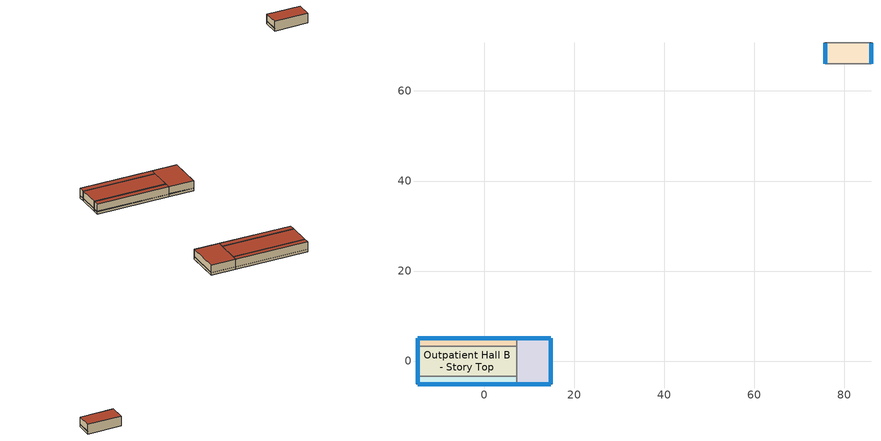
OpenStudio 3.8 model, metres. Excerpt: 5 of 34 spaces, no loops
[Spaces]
Outpatient Exam A  - Story Top
 floor adiabatic (Typical Interior Floor): -14.8,-5.09 -14.8,-3.32 7.24,-3.32 7.24,-5.09 z3.05
 wall outside: -14.8,-3.32 -14.8,-5.09 7.24,-5.09 z3.05:6.1
 wall to Outpatient Hall B  - Story Top: 7.24,-3.32 -14.8,-3.32 z3.05:6.1
 wall to Outpatient Office  - Story Top: 7.24,-5.09 7.24,-3.32 z3.05:6.1
 window (Window U-0.75 SHGC 0.65): -14.8,-3.34 -14.8,-5.07 / -14.77,-5.09 7.22,-5.09 z3.81:3.84
 roof outside: 7.24,-5.09 7.24,-3.32 -14.8,-3.32 -14.8,-5.09 z6.1
Outpatient Hall B  - Story Top
 floor adiabatic (Typical Interior Floor): -14.8,-3.32 -14.8,3.32 7.24,3.32 7.24,-3.32 z3.05
 wall outside: -14.8,3.32 -14.8,-3.32 z3.05:6.1
 wall to Outpatient Exam C  - Story Top: 7.24,3.32 -14.8,3.32 z3.05:6.1
 wall to Outpatient Office  - Story Top: 7.24,-3.32 7.24,3.32 z3.05:6.1
 window (Window U-0.75 SHGC 0.65): -14.8,3.29 -14.8,-3.29 z3.81:3.84
 roof outside: 7.24,-3.32 7.24,3.32 -14.8,3.32 -14.8,-3.32 z6.1
Outpatient Exam C  - Story Top
 floor adiabatic (Typical Interior Floor): -14.8,3.32 -14.8,5.09 7.24,5.09 7.24,3.32 z3.05
 wall outside: 7.24,5.09 -14.8,5.09 -14.8,3.32 z3.05:6.1
 wall to Outpatient Office  - Story Top: 7.24,3.32 7.24,5.09 z3.05:6.1
 window (Window U-0.75 SHGC 0.65): -14.8,5.07 -14.8,3.34 / 7.22,5.09 -14.77,5.09 z3.81:3.84
 roof outside: 7.24,3.32 7.24,5.09 -14.8,5.09 -14.8,3.32 z6.1
Outpatient Office  - Story Top
 floor adiabatic (Typical Interior Floor): 7.24,-5.09 7.24,5.09 14.8,5.09 14.8,-5.09 z3.05
 wall outside: 7.24,-5.09 14.8,-5.09 14.8,5.09 7.24,5.09 z3.05:6.1
 window (Window U-0.75 SHGC 0.65): 14.77,5.09 7.27,5.09 / 7.27,-5.09 14.77,-5.09 / 14.8,-5.07 14.8,5.07 z3.81:3.84
 roof outside: 14.8,-5.09 14.8,5.09 7.24,5.09 7.24,-5.09 z6.1
Outpatient Office  - Story Top 1
 floor adiabatic (Typical Interior Floor): 75.76,66.05 75.76,70.66 85.94,70.66 85.94,66.05 z3.05
 wall outside: 75.76,70.66 75.76,66.05 / 85.94,66.05 85.94,70.66 z3.05:6.1
 wall adiabatic (Typical Interior Wall): 85.94,70.66 75.76,70.66 / 75.76,66.05 85.94,66.05 z3.05:6.1
 window (Window U-0.75 SHGC 0.65): 75.76,70.64 75.76,66.08 / 85.94,66.08 85.94,70.64 z3.81:3.84
 roof outside: 85.94,66.05 85.94,70.66 75.76,70.66 75.76,66.05 z6.1
[Site]
Williamsport Lycomi_PA_USA: Latitude {deg}=41.24; Longitude {deg}=-76.92; Time Zone {hr}=-5; Elevation {m}=160; Terrain=City
[Site:WaterMainsTemperature]
Calculation Method=Correlation; Annual Average Outdoor Air Temperature {C}=10.9367; Maximum Difference In Monthly Average Outdoor Air Temperatures {deltaC}=26.59
[SizingPeriod:DesignDay] Barometric Pressure {Pa}=99418; Rain Indicator=No; Snow Indicator=No; Day of Month=21; Daylight Saving Time Indicator=No; Humidity Condition Type=Wetbulb; Dry-Bulb Temperature Range Modifier Type=DefaultMultipliers
Name | Maximum Dry-Bulb Temperature {C} | Daily Dry-Bulb Temperature Range {deltaC} | Wind Speed {m/s} | Wind Direction {deg} | Month | Day Type | Wetbulb or DewPoint at Maximum Dry-Bulb {C} | Solar Model Indicator | ASHRAE Clear Sky Optical Depth for Beam Irradiance | ASHRAE Clear Sky Optical Depth for Diffuse Irradiance | Sky Clearness
Williamsport Lycomi Ann Clg .4% Condns DB=>MWB 1 | 32.9 | 11.6 | 4 | 260 | 7 | SummerDesignDay | 22.6 | ASHRAETau | 0.463 | 2.06
Williamsport Lycomi Ann Clg .4% Condns WB=>MDB 1 | 30 | 11.6 | 4 | 260 | 7 | SummerDesignDay | 24.3 | ASHRAETau | 0.463 | 2.06
Williamsport Lycomi Ann Htg 99.6% Condns DB 1 | -14.6 | 0 | 3.1 | 290 | 1 | WinterDesignDay | -14.6 | ASHRAEClearSky |  |  | 0
Williamsport Lycomi August .4% Condns DB=>MCWB 1 | 34.4 | 11.3 | 4 | 260 | 8 | SummerDesignDay | 23.3 | ASHRAETau | 0.458 | 2.093
Williamsport Lycomi October .4% Condns DB=>MCWB 1 | 26.1 | 11.1 | 4 | 260 | 10 | SummerDesignDay | 18.9 | ASHRAETau | 0.345 | 2.487
Williamsport Lycomi September .4% Condns DB=>MCWB 1 | 31 | 10.9 | 4 | 260 | 9 | SummerDesignDay | 21.2 | ASHRAETau | 0.397 | 2.313
[ClimateZones]
Climate Zone Institution Name 1=ASHRAE; Climate Zone Document Name 1=ANSI/ASHRAE Standard 169; Climate Zone Document Year 1=2006; Climate Zone Value 1=ASHRAE 169-2013-5A
[Building]
ComStock DOE Ref Pre-1980|Outpatient: Default Construction Set=ComStock DOE Ref Pre-1980 - Outpatient - ASHRAE 169-2013-5A; Default Schedule Set=Building Default Schedule Set; Standards Building Type=Outpatient
[Site:GroundTemperature:FCfactorMethod]
January Ground Temperature {C}=9.7; February Ground Temperature {C}=6; March Ground Temperature {C}=-2.2; April Ground Temperature {C}=-3.4; May Ground Temperature {C}=-4.2; June Ground Temperature {C}=2.7; July Ground Temperature {C}=7.5; August Ground Temperature {C}=13.7; September Ground Temperature {C}=18.6; October Ground Temperature {C}=22; November Ground Temperature {C}=20.7; December Ground Temperature {C}=16.5
[DefaultConstructionSet]
ComStock DOE Ref Pre-1980 - Outpatient - ASHRAE 169-2013-5A: Default Exterior Surface Constructions=Default Surface Constructions 1; Default Interior Surface Constructions=Default Surface Constructions 2; Default Ground Contact Surface Constructions=Default Surface Constructions 3; Default Exterior SubSurface Constructions=Default Sub Surface Constructions 1; Default Interior SubSurface Constructions=Default Sub Surface Constructions 2; Interior Partition Construction=Typical Interior Partition
[DefaultSurfaceConstructions]
Name | Floor Construction | Wall Construction | Roof Ceiling Construction
Default Surface Constructions 1 | Typical Insulated Exterior Mass Floor | Typical Insulated Exterior Mass Wall R-6.41 | Typical IEAD Roof R-13.89
Default Surface Constructions 2 | Typical Interior Floor | Typical Interior Wall | Typical Interior Ceiling
Default Surface Constructions 3 | Typical Insulated Carpeted 6in Slab Floor | Typical Insulated Basement Mass Wall
[Construction]
Typical Insulated Exterior Mass Floor: 4 in. Normalweight Concrete Floor, Typical Carpet Pad
Typical IEAD Roof R-13.89: Roof Membrane, Typical Insulation R-12.77, Metal Roof Surface
Typical Interior Floor: 100mm Normalweight concrete floor, CP02 CARPET PAD
Typical Interior Wall: G01 13mm gypsum board, G01 13mm gypsum board
Typical Interior Ceiling: CP02 CARPET PAD, 100mm Normalweight concrete floor
Typical Insulated Carpeted 6in Slab Floor: 6 in. Normalweight Concrete Floor, Typical Carpet Pad
Typical Insulated Basement Mass Wall: 8 in. Concrete Block Basement Wall
U 0.62 SHGC 0.41 Simple Glazing Window U-0.62 SHGC 0.41: U 0.62 SHGC 0.41 Simple Glazing U-0.62 SHGC 0.41
U 0.62 SHGC 0.41 Simple Glazing Window U-0.62 SHGC 0.41 1: U 0.62 SHGC 0.41 Simple Glazing U-0.62 SHGC 0.41 1
Typical Insulated Metal Door: F08 Metal surface, Typical Insulation R-4.02
U 0.88 SHGC 0.16 Sgl Ref-A-L Clr 6mm: REF A CLEAR LO 6MM
Typical Overhead Door: Typical Insulation R-4.02
Typical Interior Window: Clear 3mm
Typical Interior Door; Typical Interior Partition: G05 25mm wood
Typical Insulated Exterior Mass Wall R-6.41: 1IN Stucco, 8IN CONCRETE HW RefBldg, Typical Insulation R-4.02, 1/2IN Gypsum
InteriorFurnishings 1: Std Wood 6inch 1
Window U-0.75 SHGC 0.65: Simple Glazing Double - No LowE - Clear - Aluminum
[Material] Thermal Absorptance=0.9
Name | Roughness | Thickness {m} | Conductivity {W/m-K} | Density {kg/m3} | Specific Heat {J/kg-K} | Solar Absorptance | Visible Absorptance
4 in. Normalweight Concrete Floor | MediumRough | 0.1016 | 2.31 | 2322 | 832 | 0.7 | 0.7
Roof Membrane | VeryRough | 0.0095 | 0.16 | 1121.29 | 1460 | 0.7 | 0.7
Metal Roof Surface; F08 Metal surface | Smooth | 0.0008 | 45.28 | 7824 | 500 | 0.7 | 0.7
100mm Normalweight concrete floor | MediumRough | 0.1016 | 2.31045 | 2322 | 832.557 | 0.7 | 0.7
G01 13mm gypsum board | Smooth | 0.0127 | 0.160031 | 800.001 | 1090.73 | 0.7 | 0.5
6 in. Normalweight Concrete Floor | MediumRough | 0.1524 | 2.31 | 2322 | 832 | 0.7 | 0.7
8 in. Concrete Block Basement Wall | MediumRough | 0.2032 | 1.326 | 1842 | 912 | 0.7 | 0.7
G05 25mm wood | MediumSmooth | 0.0254 | 0.15 | 608 | 1630 | 0.5 | 0.5
1IN Stucco | Smooth | 0.0253 | 0.6918 | 1858 | 837 | 0.7 | 0.92
8IN CONCRETE HW RefBldg | Rough | 0.2032 | 1.311 | 2240 | 836.8 | 0.7 | 0.7
1/2IN Gypsum | Smooth | 0.0127 | 0.16 | 784.9 | 830 | 0.4 | 0.4
Std Wood 6inch 1 | MediumSmooth | 0.15 | 0.12 | 540 | 1210 | 0.7 | 0.7
[Material:NoMass] Roughness=Smooth; Thermal Absorptance=0.9; Solar Absorptance=0.7
Name | Thermal Resistance {m2-K/W} | Visible Absorptance
Typical Carpet Pad; CP02 CARPET PAD | 0.21648 | 0.8
Typical Insulation R-12.77 | 2.24922 | 0.7
Typical Insulation R-4.02 | 0.708275 | 0.7
[DefaultSubSurfaceConstructions]
Name | Fixed Window Construction | Operable Window Construction | Door Construction | Glass Door Construction | Overhead Door Construction | Tubular Daylight Dome Construction | Tubular Daylight Diffuser Construction
Default Sub Surface Constructions 1 | U 0.62 SHGC 0.41 Simple Glazing Window U-0.62 SHGC 0.41 | U 0.62 SHGC 0.41 Simple Glazing Window U-0.62 SHGC 0.41 1 | Typical Insulated Metal Door | U 0.88 SHGC 0.16 Sgl Ref-A-L Clr 6mm | Typical Overhead Door | Typical Interior Window | Typical Interior Window
Default Sub Surface Constructions 2 | Typical Interior Window | Typical Interior Window | Typical Interior Door
[WindowMaterial:SimpleGlazingSystem]
Name | U-Factor {W/m2-K} | Solar Heat Gain Coefficient | Visible Transmittance
U 0.62 SHGC 0.41 Simple Glazing U-0.62 SHGC 0.41; U 0.62 SHGC 0.41 Simple Glazing U-0.62 SHGC 0.41 1 | 3.52052 | 0.41 | 0.32
Simple Glazing Double - No LowE - Clear - Aluminum | 4.23598 | 0.646 | 0.671
[WindowMaterial:Glazing] Optical Data Type=SpectralAverage; Infrared Transmittance at Normal Incidence=0; Front Side Infrared Hemispherical Emissivity=0.84; Conductivity {W/m-K}=0.9; Dirt Correction Factor for Solar and Visible Transmittance=1; Solar Diffusing=No
Name | Thickness {m} | Solar Transmittance at Normal Incidence | Front Side Solar Reflectance at Normal Incidence | Back Side Solar Reflectance at Normal Incidence | Visible Transmittance at Normal Incidence | Front Side Visible Reflectance at Normal Incidence | Back Side Visible Reflectance at Normal Incidence | Back Side Infrared Hemispherical Emissivity
REF A CLEAR LO 6MM | 0.006 | 0.066 | 0.341 | 0.493 | 0.08 | 0.41 | 0.37 | 0.4
Clear 3mm | 0.003 | 0.837 | 0.075 | 0.075 | 0.898 | 0.081 | 0.081 | 0.84
[SpaceType] Standards Building Type=Outpatient
Name | Default Schedule Set | Design Specification Outdoor Air Object | Standards Space Type
Outpatient Exam - ComStock DOE Ref Pre-1980 | Outpatient Exam Schedule Set | Outpatient Exam Ventilation | Exam
Outpatient Office - ComStock DOE Ref Pre-1980 | Outpatient Office Schedule Set | Outpatient Office Ventilation | Office
Outpatient Hall - ComStock DOE Ref Pre-1980 | Outpatient Hall Schedule Set | Outpatient Hall Ventilation | Hall
[BuildingStory]
Story Top: Nominal Z Coordinate {m}=3.048; Nominal Floor to Floor Height {m}=3.048
[Space] Building Story=Story Top
Name | Space Type | Thermal Zone
Outpatient Exam A  - Story Top | Outpatient Exam - ComStock DOE Ref Pre-1980 | Zone Outpatient Exam A  - Story Top
Outpatient Hall B  - Story Top | Outpatient Hall - ComStock DOE Ref Pre-1980 | Zone Outpatient Hall B  - Story Top
Outpatient Exam C  - Story Top | Outpatient Exam - ComStock DOE Ref Pre-1980 | Zone Outpatient Exam C  - Story Top
Outpatient Office  - Story Top | Outpatient Office - ComStock DOE Ref Pre-1980 | Zone Outpatient Office  - Story Top
Outpatient Office  - Story Top 1 | Outpatient Office - ComStock DOE Ref Pre-1980 | Zone Outpatient Office  - Story Top 1
[ThermalZone] Multiplier=1; Use Ideal Air Loads=No
Name | Thermostat
Zone Outpatient Exam A  - Story Top | Outpatient Exam - ComStock DOE Ref Pre-1980 Thermostat
Zone Outpatient Hall B  - Story Top | Outpatient Hall - ComStock DOE Ref Pre-1980 Thermostat
Zone Outpatient Exam C  - Story Top | Outpatient Exam - ComStock DOE Ref Pre-1980 Thermostat 1
Zone Outpatient Office  - Story Top | Outpatient Office - ComStock DOE Ref Pre-1980 Thermostat 1
Zone Outpatient Office  - Story Top 1 | Outpatient Office - ComStock DOE Ref Pre-1980 Thermostat 2
[Lights:Definition] Design Level Calculation Method=Watts/Area; Fraction Visible=0.2; Return Air Fraction=0
Name | Watts per Space Floor Area {W/m2} | Fraction Radiant
Outpatient Hall - ComStock DOE Ref Pre-1980 General Lights Definition | 4.78496 | 0.31
Outpatient Hall - ComStock DOE Ref Pre-1980 Wall Wash Lights Definition | 2.85308 | 0.125
Outpatient Exam - ComStock DOE Ref Pre-1980 General Lights Definition | 2.36313 | 0.31
Outpatient Exam - ComStock DOE Ref Pre-1980 Task Lights Definition | 15.7452 | 0.125
Outpatient Office - ComStock DOE Ref Pre-1980 General Lights Definition | 6.74433 | 0.31
[ElectricEquipment:Definition] Design Level Calculation Method=Watts/Area; Fraction Latent=0; Fraction Radiant=0.5; Fraction Lost=0
Name | Watts per Space Floor Area {W/m2}
Outpatient Exam Elec Equip Definition; Outpatient Office Elec Equip Definition | 11.8403
Outpatient Hall Elec Equip Definition | 4.30556
[ElectricEquipment]
Name | Electric Equipment Definition | Space or SpaceType
Outpatient Exam Elec Equip | Outpatient Exam Elec Equip Definition | Outpatient Exam - ComStock DOE Ref Pre-1980
Outpatient Hall Elec Equip | Outpatient Hall Elec Equip Definition | Outpatient Hall - ComStock DOE Ref Pre-1980
Outpatient Office Elec Equip | Outpatient Office Elec Equip Definition | Outpatient Office - ComStock DOE Ref Pre-1980
[DesignSpecification:OutdoorAir] Outdoor Air Method=Sum
Name | Outdoor Air Flow per Floor Area {m3/s-m2} | Outdoor Air Flow per Person {m3/s-person}
Outpatient Exam Ventilation | 0.001524
Outpatient Hall Ventilation | 0.000254
Outpatient Office Ventilation |  | 0.00943895
[DefaultScheduleSet]
Name | Number of People Schedule | People Activity Level Schedule | Lighting Schedule | Electric Equipment Schedule | Infiltration Schedule | Hours of Operation Schedule
Outpatient Exam Schedule Set; Outpatient Hall Schedule Set; Outpatient Office Schedule Set | Outpatient Bldg Occ | Outpatient Activity | Outpatient Bldg Light | Outpatient Bldg Equip | Outpatient Infil
Building Default Schedule Set |  |  |  |  |  | Building Hours of Operation NonResidential
[People:Definition] Number of People Calculation Method=People/Area; Fraction Radiant=0.3
Name | People per Space Floor Area {person/m2}
Outpatient Exam People Definition | 0.199993
Outpatient Office People Definition | 0.0500522
[People] Work Efficiency Schedule=Work Efficiency Schedule; Clothing Insulation Schedule=Clothing Schedule; Air Velocity Schedule=Air Velocity Schedule; Multiplier=1
Name | People Definition | Space or SpaceType
Outpatient Exam People | Outpatient Exam People Definition | Outpatient Exam - ComStock DOE Ref Pre-1980
Outpatient Office People | Outpatient Office People Definition | Outpatient Office - ComStock DOE Ref Pre-1980
[Exterior:Lights:Definition]
Name | Design Level {W}
Parking Areas and Drives Def (W/ft^2) | 0.0414577
Building Facades Def (W/ft^2) | 0.2
Main Entries Def (W/ft) | 30
Other Doors Def (W/ft) | 20
[Exterior:Lights] Schedule=Always On Discrete; Control Option=AstronomicalClock
Name | Exterior Lights Definition | Multiplier
Parking Areas and Drives | Parking Areas and Drives Def (W/ft^2) | 15187.5
Building Facades | Building Facades Def (W/ft^2) | 2912.44
Main Entries | Main Entries Def (W/ft) | 8
Other Doors | Other Doors Def (W/ft) | 7.785
[ThermostatSetpoint:DualSetpoint] Heating Setpoint Temperature Schedule=Outpatient HtgSetp; Cooling Setpoint Temperature Schedule=Outpatient ClgSetp
Outpatient Exam - ComStock DOE Ref Pre-1980 Thermostat; Outpatient Exam - ComStock DOE Ref Pre-1980 Thermostat 1; Outpatient Hall - ComStock DOE Ref Pre-1980 Thermostat; Outpatient Office - ComStock DOE Ref Pre-1980 Thermostat 1; Outpatient Office - ComStock DOE Ref Pre-1980 Thermostat 2
[AvailabilityManager:NightCycle] Applicability Schedule=Always On Discrete; Control Type=CycleOnAny; Thermostat Tolerance {deltaC}=1; Cycling Run Time {s}=1800
Availability Manager Night Cycle 1; Availability Manager Night Cycle 2; Availability Manager Night Cycle 3; Availability Manager Night Cycle 4; Availability Manager Night Cycle 5; Availability Manager Night Cycle 6; Availability Manager Night Cycle 7; Availability Manager Night Cycle 8; Availability Manager Night Cycle 9; Availability Manager Night Cycle 10; Availability Manager Night Cycle 11; Availability Manager Night Cycle 12; Availability Manager Night Cycle 13; Availability Manager Night Cycle 14; Availability Manager Night Cycle 15; Availability Manager Night Cycle 16; Availability Manager Night Cycle 17; Availability Manager Night Cycle 18; Availability Manager Night Cycle 19; Availability Manager Night Cycle 20; Availability Manager Night Cycle 21; Availability Manager Night Cycle 22; Availability Manager Night Cycle 23; Availability Manager Night Cycle 24; Availability Manager Night Cycle 25; Availability Manager Night Cycle 26; Availability Manager Night Cycle 27; Availability Manager Night Cycle 28; Availability Manager Night Cycle 29; Availability Manager Night Cycle 30; Availability Manager Night Cycle 31; Availability Manager Night Cycle 32; Availability Manager Night Cycle 33; Availability Manager Night Cycle 34
[InternalMass:Definition]
Internal Mass Definition 2: Construction=InteriorFurnishings 1; Design Level Calculation Method=SurfaceArea/Area; Surface Area per Space Floor Area=2
[InternalMass] Internal Mass Definition=Internal Mass Definition 2; Multiplier=1
Name | Space or SpaceType
Outpatient Office  - Story Top 1 Mass | Outpatient Office  - Story Top 1
Outpatient Exam A  - Story Top Mass | Outpatient Exam A  - Story Top
Outpatient Hall B  - Story Top Mass | Outpatient Hall B  - Story Top
Outpatient Exam C  - Story Top Mass | Outpatient Exam C  - Story Top
Outpatient Office  - Story Top Mass | Outpatient Office  - Story Top
[Lights] Fraction Replaceable=1
Name | Lights Definition | Space or SpaceType
Outpatient Hall - ComStock DOE Ref Pre-1980 General Lighting | Outpatient Hall - ComStock DOE Ref Pre-1980 General Lights Definition | Outpatient Hall - ComStock DOE Ref Pre-1980
Outpatient Hall - ComStock DOE Ref Pre-1980 Wall Wash Lighting | Outpatient Hall - ComStock DOE Ref Pre-1980 Wall Wash Lights Definition | Outpatient Hall - ComStock DOE Ref Pre-1980
Outpatient Exam - ComStock DOE Ref Pre-1980 General Lighting | Outpatient Exam - ComStock DOE Ref Pre-1980 General Lights Definition | Outpatient Exam - ComStock DOE Ref Pre-1980
Outpatient Exam - ComStock DOE Ref Pre-1980 Task Lighting | Outpatient Exam - ComStock DOE Ref Pre-1980 Task Lights Definition | Outpatient Exam - ComStock DOE Ref Pre-1980
Outpatient Office - ComStock DOE Ref Pre-1980 General Lighting | Outpatient Office - ComStock DOE Ref Pre-1980 General Lights Definition | Outpatient Office - ComStock DOE Ref Pre-1980
[SpaceInfiltration:DesignFlowRate] Design Flow Rate Calculation Method=Flow/ExteriorArea; Flow per Exterior Surface Area {m3/s-m2}=0.000619923; Velocity Term Coefficient=0
Name | Space or SpaceType | Schedule | Constant Term Coefficient | Temperature Term Coefficient | Velocity Squared Term Coefficient
Outpatient Office  - Story Top 1 HVAC On Infiltration | Outpatient Office  - Story Top 1 | Infiltration HVAC On Schedule | -0.0445 | 0.0055 | 0.0295
Outpatient Office  - Story Top 1 HVAC Off Infiltration | Outpatient Office  - Story Top 1 | Infiltration HVAC Off Schedule | 0 | 0.0155 | 0.0344
Outpatient Exam A  - Story Top HVAC On Infiltration | Outpatient Exam A  - Story Top | Infiltration HVAC On Schedule | -0.0445 | 0.0055 | 0.0295
Outpatient Exam A  - Story Top HVAC Off Infiltration | Outpatient Exam A  - Story Top | Infiltration HVAC Off Schedule | 0 | 0.0155 | 0.0344
Outpatient Hall B  - Story Top HVAC On Infiltration | Outpatient Hall B  - Story Top | Infiltration HVAC On Schedule | -0.0445 | 0.0055 | 0.0295
Outpatient Hall B  - Story Top HVAC Off Infiltration | Outpatient Hall B  - Story Top | Infiltration HVAC Off Schedule | 0 | 0.0155 | 0.0344
Outpatient Exam C  - Story Top HVAC On Infiltration | Outpatient Exam C  - Story Top | Infiltration HVAC On Schedule | -0.0445 | 0.0055 | 0.0295
Outpatient Exam C  - Story Top HVAC Off Infiltration | Outpatient Exam C  - Story Top | Infiltration HVAC Off Schedule | 0 | 0.0155 | 0.0344
Outpatient Office  - Story Top HVAC On Infiltration | Outpatient Office  - Story Top | Infiltration HVAC On Schedule | -0.0445 | 0.0055 | 0.0295
Outpatient Office  - Story Top HVAC Off Infiltration | Outpatient Office  - Story Top | Infiltration HVAC Off Schedule | 0 | 0.0155 | 0.0344
[Schedule:Ruleset]
Name | Default Day Schedule | Summer Design Day Schedule | Winter Design Day Schedule
Outpatient Bldg Occ | Outpatient Bldg Occ Default | Outpatient Bldg Occ Summer Design Day | Outpatient Bldg Occ Winter Design Day
Outpatient Activity | Outpatient Activity Default | Outpatient Activity Summer Design Day | Outpatient Activity Winter Design Day
Outpatient Bldg Light | Outpatient Bldg Light Default | Outpatient Bldg Light Summer Design Day | Outpatient Bldg Light Winter Design Day
Outpatient Bldg Equip | Outpatient Bldg Equip Default | Outpatient Bldg Equip Summer Design Day | Outpatient Bldg Equip Winter Design Day
Outpatient Infil | Outpatient Infil Default | Outpatient Infil Summer Design Day | Outpatient Infil Winter Design Day
Clothing Schedule | Clothing Schedule Default Winter Clothes
Air Velocity Schedule | Air Velocity Schedule Default
Work Efficiency Schedule | Work Efficiency Schedule Default
Outpatient HtgSetp | Outpatient HtgSetp Default | Outpatient HtgSetp Summer Design Day | Outpatient HtgSetp Winter Design Day
Outpatient ClgSetp | Outpatient ClgSetp Default | Outpatient ClgSetp Summer Design Day | Outpatient ClgSetp Winter Design Day
Building Hours of Operation NonResidential | Building Hours of Operation NonResidential Default | Building Hours of Operation NonResidential Summer Design Day | Building Hours of Operation NonResidential Winter Design Day
[Schedule:Day]
Outpatient Bldg Occ Default: Average, 4, 30, 0.05, 4, 45, 0.06875, 5, 0, 0.0875, 5, 15, 0.10625, 5, 30, 0.125, 5, 45, 0.14375, 6, 0, 0.1625, 6, 15, 0.18125, 6, 30, 0.2, 7, 0, 0.2, 7, 15, 0.275, 7, 30, 0.35, 7, 45, 0.425, 8, 0, 0.5, 8, 15, 0.6, 8, 30, 0.7, 8, 45, 0.8, 9, 0, 0.9, 12, 30, 0.9, 12, 45, 0.85, 13, 0, 0.8, 13, 15, 0.75, 13, 30, 0.7, 13, 45, 0.65, 14, 0, 0.6, 14, 15, 0.55, 14, 30, 0.5, 14, 45, 0.4625, 15, 0, 0.425, 15, 15, 0.3875, 15, 30, 0.35, 15, 45, 0.3125, 16, 0, 0.275, 16, 15, 0.2375, 16, 30, 0.2, 16, 45, 0.18125, 17, 0, 0.1625, 17, 15, 0.14375, 17, 30, 0.125, 17, 45, 0.10625, 18, 0, 0.0875, 18, 15, 0.06875, 18, 30, 0.05, 24, 0, 0.05
Outpatient Bldg Occ Summer Design Day: 4, 0, 0.05, 6, 0, 0.2, 7, 0, 0.5, 18, 0, 0.9, 20, 0, 0.5, 22, 0, 0.2, 24, 0, 0.05
Outpatient Bldg Occ Sat Day: Average, 0, 15, 0.05, 9, 15, 0.05, 9, 30, 0.06875, 9, 45, 0.0875, 10, 0, 0.10625, 10, 15, 0.125, 10, 30, 0.14375, 10, 45, 0.1625, 11, 0, 0.18125, 11, 15, 0.2, 11, 30, 0.2125, 11, 45, 0.225, 12, 0, 0.2375, 12, 15, 0.25, 12, 30, 0.2625, 12, 45, 0.275, 13, 0, 0.2875, 13, 15, 0.3, 15, 45, 0.3, 16, 0, 0.292857, 16, 15, 0.285714, 16, 30, 0.278571, 16, 45, 0.271429, 17, 0, 0.264286, 17, 15, 0.257143, 17, 30, 0.25, 17, 45, 0.242857, 18, 0, 0.235714, 18, 15, 0.228571, 18, 30, 0.221429, 18, 45, 0.214286, 19, 0, 0.207143, 19, 15, 0.2, 20, 15, 0.2, 20, 30, 0.190625, 20, 45, 0.18125, 21, 0, 0.171875, 21, 15, 0.1625, 21, 30, 0.153125, 21, 45, 0.14375, 22, 0, 0.134375, 22, 15, 0.125, 22, 30, 0.115625, 22, 45, 0.10625, 23, 0, 0.096875, 23, 15, 0.0875, 23, 30, 0.078125, 23, 45, 0.06875, 24, 0, 0.059375
Outpatient Bldg Occ Winter Design Day: 8, 0, 0, 17, 0, 0.05, 24, 0, 0
Outpatient Bldg Occ WntrDsn|Sun Day: Average, 10, 15, 0, 22, 15, 0.05, 24, 0, 0
Outpatient Activity Default; autogen Outpatient Activity 0_day_sch; autogen Outpatient Activity 1_day_sch: Average, 24, 0, 120
Outpatient Activity Winter Design Day; Outpatient Activity Summer Design Day: 24, 0, 120
Outpatient Bldg Light Default: Average, 4, 30, 0.1, 4, 45, 0.125, 5, 0, 0.15, 5, 15, 0.175, 5, 30, 0.2, 5, 45, 0.225, 6, 0, 0.25, 6, 15, 0.275, 6, 30, 0.3, 7, 0, 0.3, 7, 15, 0.375, 7, 30, 0.45, 7, 45, 0.525, 8, 0, 0.6, 8, 15, 0.675, 8, 30, 0.75, 8, 45, 0.825, 9, 0, 0.9, 12, 30, 0.9, 12, 45, 0.8625, 13, 0, 0.825, 13, 15, 0.7875, 13, 30, 0.75, 13, 45, 0.7125, 14, 0, 0.675, 14, 15, 0.6375, 14, 30, 0.6, 14, 45, 0.5625, 15, 0, 0.525, 15, 15, 0.4875, 15, 30, 0.45, 15, 45, 0.4125, 16, 0, 0.375, 16, 15, 0.3375, 16, 30, 0.3, 16, 45, 0.275, 17, 0, 0.25, 17, 15, 0.225, 17, 30, 0.2, 17, 45, 0.175, 18, 0, 0.15, 18, 15, 0.125, 18, 30, 0.1, 24, 0, 0.1
Outpatient Bldg Light Summer Design Day: 4, 0, 0.1, 6, 0, 0.3, 7, 0, 0.6, 18, 0, 0.9, 20, 0, 0.6, 22, 0, 0.3, 24, 0, 0.1
Outpatient Bldg Light Sat Day: Average, 0, 15, 0.1, 9, 15, 0.1, 9, 30, 0.125, 9, 45, 0.15, 10, 0, 0.175, 10, 15, 0.2, 10, 30, 0.225, 10, 45, 0.25, 11, 0, 0.275, 11, 15, 0.3, 11, 30, 0.3125, 11, 45, 0.325, 12, 0, 0.3375, 12, 15, 0.35, 12, 30, 0.3625, 12, 45, 0.375, 13, 0, 0.3875, 13, 15, 0.4, 15, 45, 0.4, 16, 0, 0.392857, 16, 15, 0.385714, 16, 30, 0.378571, 16, 45, 0.371429, 17, 0, 0.364286, 17, 15, 0.357143, 17, 30, 0.35, 17, 45, 0.342857, 18, 0, 0.335714, 18, 15, 0.328571, 18, 30, 0.321429, 18, 45, 0.314286, 19, 0, 0.307143, 19, 15, 0.3, 20, 15, 0.3, 20, 30, 0.2875, 20, 45, 0.275, 21, 0, 0.2625, 21, 15, 0.25, 21, 30, 0.2375, 21, 45, 0.225, 22, 0, 0.2125, 22, 15, 0.2, 22, 30, 0.1875, 22, 45, 0.175, 23, 0, 0.1625, 23, 15, 0.15, 23, 30, 0.1375, 23, 45, 0.125, 24, 0, 0.1125
Outpatient Bldg Light Winter Design Day: 8, 0, 0.05, 17, 0, 0.1, 24, 0, 0.05
Outpatient Bldg Light WntrDsn|Sun Day: Average, 10, 15, 0.05, 22, 15, 0.1, 24, 0, 0.05
Outpatient Bldg Equip Default: Average, 4, 30, 0.3, 4, 45, 0.325, 5, 0, 0.35, 5, 15, 0.375, 5, 30, 0.4, 5, 45, 0.425, 6, 0, 0.45, 6, 15, 0.475, 6, 30, 0.5, 6, 45, 0.5625, 7, 0, 0.625, 7, 15, 0.6875, 7, 30, 0.75, 7, 45, 0.8125, 8, 0, 0.875, 8, 15, 0.9375, 8, 30, 1, 12, 30, 1, 12, 45, 0.9375, 13, 0, 0.875, 13, 15, 0.8125, 13, 30, 0.75, 13, 45, 0.6875, 14, 0, 0.625, 14, 15, 0.5625, 14, 30, 0.5, 14, 45, 0.475, 15, 0, 0.45, 15, 15, 0.425, 15, 30, 0.4, 15, 45, 0.375, 16, 0, 0.35, 16, 15, 0.325, 16, 30, 0.3, 24, 0, 0.3
Outpatient Bldg Equip Summer Design Day: 4, 0, 0.3, 6, 0, 0.5, 18, 0, 1, 20, 0, 0.5, 24, 0, 0.3
Outpatient Bldg Equip Sat Day: Average, 0, 15, 0.3, 9, 15, 0.3, 9, 30, 0.325, 9, 45, 0.35, 10, 0, 0.375, 10, 15, 0.4, 10, 30, 0.425, 10, 45, 0.45, 11, 0, 0.475, 11, 15, 0.5, 11, 30, 0.5375, 11, 45, 0.575, 12, 0, 0.6125, 12, 15, 0.65, 12, 30, 0.6875, 12, 45, 0.725, 13, 0, 0.7625, 13, 15, 0.8, 15, 45, 0.8, 16, 0, 0.778571, 16, 15, 0.757143, 16, 30, 0.735714, 16, 45, 0.714286, 17, 0, 0.692857, 17, 15, 0.671429, 17, 30, 0.65, 17, 45, 0.628571, 18, 0, 0.607143, 18, 15, 0.585714, 18, 30, 0.564286, 18, 45, 0.542857, 19, 0, 0.521429, 19, 15, 0.5, 20, 15, 0.5, 20, 30, 0.4875, 20, 45, 0.475, 21, 0, 0.4625, 21, 15, 0.45, 21, 30, 0.4375, 21, 45, 0.425, 22, 0, 0.4125, 22, 15, 0.4, 22, 30, 0.3875, 22, 45, 0.375, 23, 0, 0.3625, 23, 15, 0.35, 23, 30, 0.3375, 23, 45, 0.325, 24, 0, 0.3125
Outpatient Bldg Equip Winter Design Day: 8, 0, 0.3, 17, 0, 0.5, 24, 0, 0.3
Outpatient Bldg Equip WntrDsn|Sun Day: Average, 10, 15, 0.3, 22, 15, 0.5, 24, 0, 0.3
Outpatient Infil Default; Clothing Schedule Summer Clothes: 24, 0, 0.5
Outpatient Infil Winter Design Day; Outpatient Infil Summer Design Day; Clothing Schedule Default Winter Clothes; Building Hours of Operation NonResidential Winter Design Day; Building Hours of Operation NonResidential Summer Design Day: 24, 0, 1
Air Velocity Schedule Default: 24, 0, 0.2
Work Efficiency Schedule Default: 24, 0, 0
Outpatient HtgSetp Default: Average, 6, 30, 18.3, 13, 30, 21.1, 24, 0, 18.3
Outpatient HtgSetp Summer Design Day: 5, 0, 18.3, 18, 0, 21.1, 24, 0, 18.3
Outpatient HtgSetp Wknd Day; autogen Schedule Rule 11 1_day_sch: Average, 24, 0, 18.3
Outpatient HtgSetp Winter Design Day: 7, 0, 18.3, 15, 0, 21.1, 24, 0, 18.3
Outpatient ClgSetp Default: Average, 6, 30, 25, 13, 30, 22.2, 24, 0, 25
Outpatient ClgSetp Summer Design Day: 5, 0, 25, 18, 0, 22.2, 24, 0, 25
Outpatient ClgSetp Wknd Day; autogen Schedule Rule 12 1_day_sch: Average, 24, 0, 25
Outpatient ClgSetp Winter Design Day: 7, 0, 25, 15, 0, 22.2, 24, 0, 25
Building Hours of Operation NonResidential Default: 7, 30, 0, 15, 30, 1, 24, 0, 0
Building Hours of Operation NonResidential Saturday; Building Hours of Operation NonResidential Sunday: 10, 15, 0, 22, 15, 1, 24, 0, 0
[Schedule:Rule]
Schedule Rule 1: Schedule Ruleset=Outpatient Bldg Occ; Rule Order=1; Day Schedule=Outpatient Bldg Occ Sat Day; Apply Saturday=Yes; Date Specification Type=DateRange; Start Month=1; Start Day=1; End Month=12; End Day=31
Schedule Rule 2: Schedule Ruleset=Outpatient Bldg Occ; Rule Order=0; Day Schedule=Outpatient Bldg Occ WntrDsn|Sun Day; Date Specification Type=DateRange; Start Month=1; Start Day=1; End Month=12; End Day=31; Apply Sunday=Yes
Schedule Rule 3: Schedule Ruleset=Outpatient Bldg Light; Rule Order=1; Day Schedule=Outpatient Bldg Light Sat Day; Apply Saturday=Yes; Date Specification Type=DateRange; Start Month=1; Start Day=1; End Month=12; End Day=31
Schedule Rule 4: Schedule Ruleset=Outpatient Bldg Light; Rule Order=0; Day Schedule=Outpatient Bldg Light WntrDsn|Sun Day; Date Specification Type=DateRange; Start Month=1; Start Day=1; End Month=12; End Day=31; Apply Sunday=Yes
Schedule Rule 5: Schedule Ruleset=Outpatient Bldg Equip; Rule Order=1; Day Schedule=Outpatient Bldg Equip Sat Day; Apply Saturday=Yes; Date Specification Type=DateRange; Start Month=1; Start Day=1; End Month=12; End Day=31
Schedule Rule 6: Schedule Ruleset=Outpatient Bldg Equip; Rule Order=0; Day Schedule=Outpatient Bldg Equip WntrDsn|Sun Day; Date Specification Type=DateRange; Start Month=1; Start Day=1; End Month=12; End Day=31; Apply Sunday=Yes
Schedule Rule 7: Schedule Ruleset=Clothing Schedule; Rule Order=0; Day Schedule=Clothing Schedule Summer Clothes; Date Specification Type=DateRange; Start Month=5; Start Day=1; End Month=9; End Day=30
Schedule Rule 11: Schedule Ruleset=Outpatient HtgSetp; Rule Order=0; Day Schedule=Outpatient HtgSetp Wknd Day; Apply Saturday=Yes; Date Specification Type=DateRange; Start Month=1; Start Day=1; End Month=12; End Day=31; Apply Sunday=Yes
Schedule Rule 12: Schedule Ruleset=Outpatient ClgSetp; Rule Order=0; Day Schedule=Outpatient ClgSetp Wknd Day; Apply Saturday=Yes; Date Specification Type=DateRange; Start Month=1; Start Day=1; End Month=12; End Day=31; Apply Sunday=Yes
Building Hours of Operation NonResidential Saturday Rule: Schedule Ruleset=Building Hours of Operation NonResidential; Rule Order=1; Day Schedule=Building Hours of Operation NonResidential Saturday; Apply Saturday=Yes; Date Specification Type=DateRange; Start Month=1; Start Day=1; End Month=12; End Day=31
Building Hours of Operation NonResidential Sunday Rule: Schedule Ruleset=Building Hours of Operation NonResidential; Rule Order=0; Day Schedule=Building Hours of Operation NonResidential Sunday; Date Specification Type=DateRange; Start Month=1; Start Day=1; End Month=12; End Day=31; Apply Sunday=Yes
autogen Outpatient Activity 0: Schedule Ruleset=Outpatient Activity; Rule Order=0; Day Schedule=autogen Outpatient Activity 0_day_sch; Apply Saturday=Yes; Date Specification Type=SpecificDates; Apply Sunday=Yes; Apply Monday=Yes; Apply Tuesday=Yes; Apply Wednesday=Yes; Apply Thursday=Yes; Apply Friday=Yes; Specific Month 1=1; Specific Day 1=6; Specific Month 2=1; Specific Day 2=13; Specific Month 3=1; Specific Day 3=20; Specific Month 4=1; Specific Day 4=27; Specific Month 5=2; Specific Day 5=3; Specific Month 6=2; Specific Day 6=10; Specific Month 7=2; Specific Day 7=17; Specific Month 8=2; Specific Day 8=24; Specific Month 9=3; Specific Day 9=3; Specific Month 10=3; Specific Day 10=10; Specific Month 11=3; Specific Day 11=17; Specific Month 12=3; Specific Day 12=24; Specific Month 13=3; Specific Day 13=31; Specific Month 14=4; Specific Day 14=7; Specific Month 15=4; Specific Day 15=14; Specific Month 16=4; Specific Day 16=21; Specific Month 17=4; Specific Day 17=28; Specific Month 18=5; Specific Day 18=5; Specific Month 19=5; Specific Day 19=12; Specific Month 20=5; Specific Day 20=19; Specific Month 21=5; Specific Day 21=26; Specific Month 22=6; Specific Day 22=2; Specific Month 23=6; Specific Day 23=9; Specific Month 24=6; Specific Day 24=16; Specific Month 25=6; Specific Day 25=23; Specific Month 26=6; Specific Day 26=30; Specific Month 27=7; Specific Day 27=7; Specific Month 28=7; Specific Day 28=14; Specific Month 29=7; Specific Day 29=21; Specific Month 30=7; Specific Day 30=28; Specific Month 31=8; Specific Day 31=4; Specific Month 32=8; Specific Day 32=11; Specific Month 33=8; Specific Day 33=18; Specific Month 34=8; Specific Day 34=25; Specific Month 35=9; Specific Day 35=1; Specific Month 36=9; Specific Day 36=8; Specific Month 37=9; Specific Day 37=15; Specific Month 38=9; Specific Day 38=22; Specific Month 39=9; Specific Day 39=29; Specific Month 40=10; Specific Day 40=6; Specific Month 41=10; Specific Day 41=13; Specific Month 42=10; Specific Day 42=20; Specific Month 43=10; Specific Day 43=27; Specific Month 44=11; Specific Day 44=3; Specific Month 45=11; Specific Day 45=10; Specific Month 46=11; Specific Day 46=17; Specific Month 47=11; Specific Day 47=24; Specific Month 48=12; Specific Day 48=1; Specific Month 49=12; Specific Day 49=8; Specific Month 50=12; Specific Day 50=15; Specific Month 51=12; Specific Day 51=22; Specific Month 52=12; Specific Day 52=29
autogen Outpatient Activity 1: Schedule Ruleset=Outpatient Activity; Rule Order=1; Day Schedule=autogen Outpatient Activity 1_day_sch; Apply Saturday=Yes; Date Specification Type=SpecificDates; Apply Sunday=Yes; Apply Monday=Yes; Apply Tuesday=Yes; Apply Wednesday=Yes; Apply Thursday=Yes; Apply Friday=Yes; Specific Month 1=1; Specific Day 1=7; Specific Month 2=1; Specific Day 2=14; Specific Month 3=1; Specific Day 3=21; Specific Month 4=1; Specific Day 4=28; Specific Month 5=2; Specific Day 5=4; Specific Month 6=2; Specific Day 6=11; Specific Month 7=2; Specific Day 7=18; Specific Month 8=2; Specific Day 8=25; Specific Month 9=3; Specific Day 9=4; Specific Month 10=3; Specific Day 10=11; Specific Month 11=3; Specific Day 11=18; Specific Month 12=3; Specific Day 12=25; Specific Month 13=4; Specific Day 13=1; Specific Month 14=4; Specific Day 14=8; Specific Month 15=4; Specific Day 15=15; Specific Month 16=4; Specific Day 16=22; Specific Month 17=4; Specific Day 17=29; Specific Month 18=5; Specific Day 18=6; Specific Month 19=5; Specific Day 19=13; Specific Month 20=5; Specific Day 20=20; Specific Month 21=5; Specific Day 21=27; Specific Month 22=6; Specific Day 22=3; Specific Month 23=6; Specific Day 23=10; Specific Month 24=6; Specific Day 24=17; Specific Month 25=6; Specific Day 25=24; Specific Month 26=7; Specific Day 26=1; Specific Month 27=7; Specific Day 27=8; Specific Month 28=7; Specific Day 28=15; Specific Month 29=7; Specific Day 29=22; Specific Month 30=7; Specific Day 30=29; Specific Month 31=8; Specific Day 31=5; Specific Month 32=8; Specific Day 32=12; Specific Month 33=8; Specific Day 33=19; Specific Month 34=8; Specific Day 34=26; Specific Month 35=9; Specific Day 35=2; Specific Month 36=9; Specific Day 36=9; Specific Month 37=9; Specific Day 37=16; Specific Month 38=9; Specific Day 38=23; Specific Month 39=9; Specific Day 39=30; Specific Month 40=10; Specific Day 40=7; Specific Month 41=10; Specific Day 41=14; Specific Month 42=10; Specific Day 42=21; Specific Month 43=10; Specific Day 43=28; Specific Month 44=11; Specific Day 44=4; Specific Month 45=11; Specific Day 45=11; Specific Month 46=11; Specific Day 46=18; Specific Month 47=11; Specific Day 47=25; Specific Month 48=12; Specific Day 48=2; Specific Month 49=12; Specific Day 49=9; Specific Month 50=12; Specific Day 50=16; Specific Month 51=12; Specific Day 51=23; Specific Month 52=12; Specific Day 52=30
autogen Schedule Rule 12 1: Schedule Ruleset=Outpatient ClgSetp; Rule Order=1; Day Schedule=autogen Schedule Rule 12 1_day_sch; Apply Saturday=Yes; Date Specification Type=SpecificDates; Apply Sunday=Yes; Apply Monday=Yes; Apply Tuesday=Yes; Apply Wednesday=Yes; Apply Thursday=Yes; Apply Friday=Yes; Specific Month 1=1; Specific Day 1=7; Specific Month 2=1; Specific Day 2=14; Specific Month 3=1; Specific Day 3=21; Specific Month 4=1; Specific Day 4=28; Specific Month 5=2; Specific Day 5=4; Specific Month 6=2; Specific Day 6=11; Specific Month 7=2; Specific Day 7=18; Specific Month 8=2; Specific Day 8=25; Specific Month 9=3; Specific Day 9=4; Specific Month 10=3; Specific Day 10=11; Specific Month 11=3; Specific Day 11=18; Specific Month 12=3; Specific Day 12=25; Specific Month 13=4; Specific Day 13=1; Specific Month 14=4; Specific Day 14=8; Specific Month 15=4; Specific Day 15=15; Specific Month 16=4; Specific Day 16=22; Specific Month 17=4; Specific Day 17=29; Specific Month 18=5; Specific Day 18=6; Specific Month 19=5; Specific Day 19=13; Specific Month 20=5; Specific Day 20=20; Specific Month 21=5; Specific Day 21=27; Specific Month 22=6; Specific Day 22=3; Specific Month 23=6; Specific Day 23=10; Specific Month 24=6; Specific Day 24=17; Specific Month 25=6; Specific Day 25=24; Specific Month 26=7; Specific Day 26=1; Specific Month 27=7; Specific Day 27=8; Specific Month 28=7; Specific Day 28=15; Specific Month 29=7; Specific Day 29=22; Specific Month 30=7; Specific Day 30=29; Specific Month 31=8; Specific Day 31=5; Specific Month 32=8; Specific Day 32=12; Specific Month 33=8; Specific Day 33=19; Specific Month 34=8; Specific Day 34=26; Specific Month 35=9; Specific Day 35=2; Specific Month 36=9; Specific Day 36=9; Specific Month 37=9; Specific Day 37=16; Specific Month 38=9; Specific Day 38=23; Specific Month 39=9; Specific Day 39=30; Specific Month 40=10; Specific Day 40=7; Specific Month 41=10; Specific Day 41=14; Specific Month 42=10; Specific Day 42=21; Specific Month 43=10; Specific Day 43=28; Specific Month 44=11; Specific Day 44=4; Specific Month 45=11; Specific Day 45=11; Specific Month 46=11; Specific Day 46=18; Specific Month 47=11; Specific Day 47=25; Specific Month 48=12; Specific Day 48=2; Specific Month 49=12; Specific Day 49=9; Specific Month 50=12; Specific Day 50=16; Specific Month 51=12; Specific Day 51=23; Specific Month 52=12; Specific Day 52=30
autogen Schedule Rule 11 1: Schedule Ruleset=Outpatient HtgSetp; Rule Order=1; Day Schedule=autogen Schedule Rule 11 1_day_sch; Apply Saturday=Yes; Date Specification Type=SpecificDates; Apply Sunday=Yes; Apply Monday=Yes; Apply Tuesday=Yes; Apply Wednesday=Yes; Apply Thursday=Yes; Apply Friday=Yes; Specific Month 1=1; Specific Day 1=7; Specific Month 2=1; Specific Day 2=14; Specific Month 3=1; Specific Day 3=21; Specific Month 4=1; Specific Day 4=28; Specific Month 5=2; Specific Day 5=4; Specific Month 6=2; Specific Day 6=11; Specific Month 7=2; Specific Day 7=18; Specific Month 8=2; Specific Day 8=25; Specific Month 9=3; Specific Day 9=4; Specific Month 10=3; Specific Day 10=11; Specific Month 11=3; Specific Day 11=18; Specific Month 12=3; Specific Day 12=25; Specific Month 13=4; Specific Day 13=1; Specific Month 14=4; Specific Day 14=8; Specific Month 15=4; Specific Day 15=15; Specific Month 16=4; Specific Day 16=22; Specific Month 17=4; Specific Day 17=29; Specific Month 18=5; Specific Day 18=6; Specific Month 19=5; Specific Day 19=13; Specific Month 20=5; Specific Day 20=20; Specific Month 21=5; Specific Day 21=27; Specific Month 22=6; Specific Day 22=3; Specific Month 23=6; Specific Day 23=10; Specific Month 24=6; Specific Day 24=17; Specific Month 25=6; Specific Day 25=24; Specific Month 26=7; Specific Day 26=1; Specific Month 27=7; Specific Day 27=8; Specific Month 28=7; Specific Day 28=15; Specific Month 29=7; Specific Day 29=22; Specific Month 30=7; Specific Day 30=29; Specific Month 31=8; Specific Day 31=5; Specific Month 32=8; Specific Day 32=12; Specific Month 33=8; Specific Day 33=19; Specific Month 34=8; Specific Day 34=26; Specific Month 35=9; Specific Day 35=2; Specific Month 36=9; Specific Day 36=9; Specific Month 37=9; Specific Day 37=16; Specific Month 38=9; Specific Day 38=23; Specific Month 39=9; Specific Day 39=30; Specific Month 40=10; Specific Day 40=7; Specific Month 41=10; Specific Day 41=14; Specific Month 42=10; Specific Day 42=21; Specific Month 43=10; Specific Day 43=28; Specific Month 44=11; Specific Day 44=4; Specific Month 45=11; Specific Day 45=11; Specific Month 46=11; Specific Day 46=18; Specific Month 47=11; Specific Day 47=25; Specific Month 48=12; Specific Day 48=2; Specific Month 49=12; Specific Day 49=9; Specific Month 50=12; Specific Day 50=16; Specific Month 51=12; Specific Day 51=23; Specific Month 52=12; Specific Day 52=30
[Schedule:Constant]
Name | Value
Always On Discrete; Infiltration HVAC On Schedule | 1
Infiltration HVAC Off Schedule | 0
